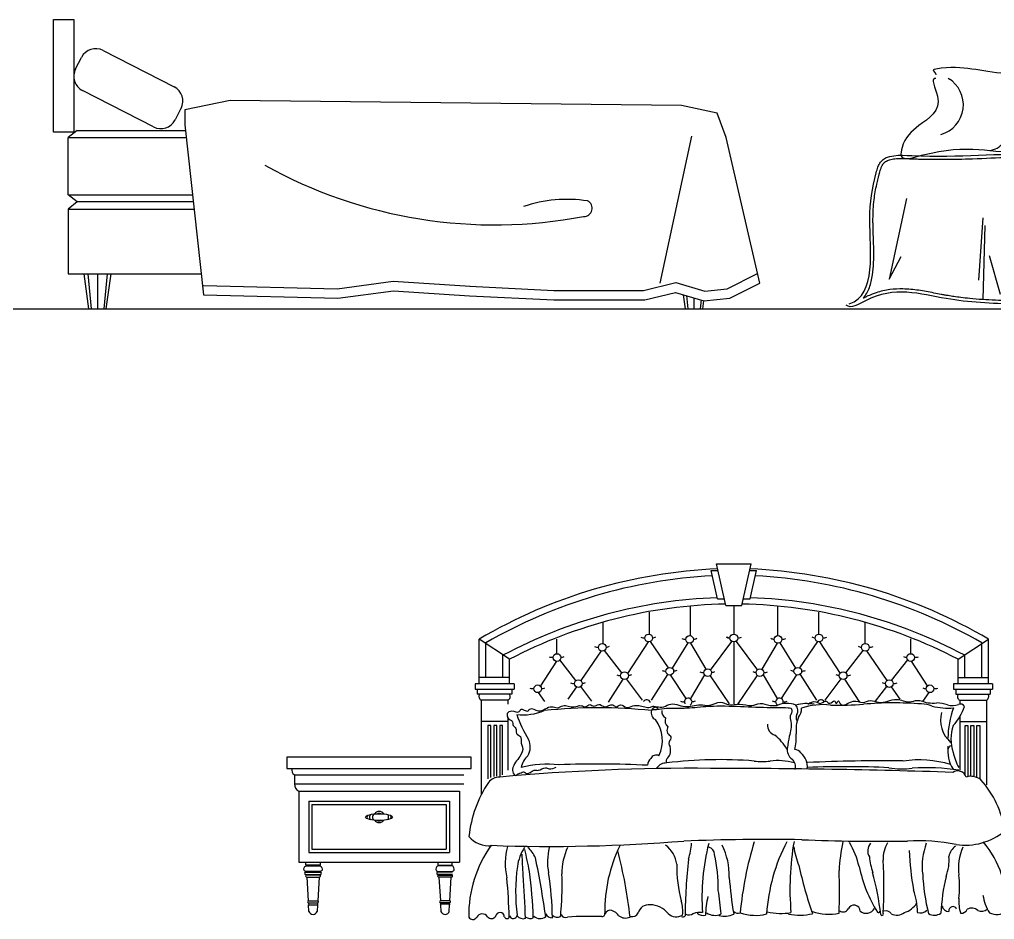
# Model space of a CAD drawing. Header units: inches. Extents: x 18.5 to 61, y 8.5 to 33.3.
# Drawn here: x 55.921 to 58.965, y 16.968 to 19.779 of the extents above; entities that cross this region are included whole.
import ezdxf

# ---------------------------------------------------------------- set-up
doc = ezdxf.new("R2010")
doc.units = ezdxf.units.IN
doc.header["$MEASUREMENT"] = 0
doc.layers.add('02', color=2, linetype='Continuous')
doc.layers.add('1', color=1, linetype='Continuous')

msp = doc.modelspace()

# ---------------------------------------------------------------- linework, layer by layer
at = {"layer": '02'}
for p, q in [((56.0271, 19.7791), (56.09, 19.7791)), ((56.0271, 19.4269), (56.0271, 19.7791)), ((56.09, 19.7791), (56.09, 19.4269)), ((56.1816, 19.6825), (56.4033, 19.5688)), ((56.0957, 19.6246), (56.1143, 19.6608)), ((56.3391, 19.4436), (56.1174, 19.5573)), ((56.5781, 19.5259), (56.4374, 19.4973)), ((57.9876, 19.5103), (56.5781, 19.5259)), ((56.4249, 19.5015), (56.4064, 19.4653)), ((56.4374, 19.4973), (56.4374, 19.4504)), ((58.0997, 19.4868), (57.9876, 19.5103)), ((58.1271, 19.4103), (58.0997, 19.4868)), ((56.09, 19.4269), (56.0271, 19.4269)), ((56.1007, 19.4326), (56.0723, 19.4103)), ((56.1007, 19.4326), (56.4393, 19.4326)), ((56.4374, 19.4504), (56.4947, 18.9188)), ((56.0723, 19.2319), (56.0723, 19.4103)), ((56.0723, 19.4103), (56.4417, 19.4103)), ((58.0189, 19.4145), (57.9199, 18.9559)), ((58.2325, 18.9553), (58.1271, 19.4103)), ((56.0723, 19.2319), (56.461, 19.2319)), ((56.1007, 19.2096), (56.0723, 19.2319)), ((58.6902, 19.2198), (58.6364, 18.968)), ((56.1007, 19.2096), (56.0723, 19.1869)), ((56.0723, 19.1869), (56.4658, 19.1869)), ((56.0723, 19.1869), (56.0723, 18.9851)), ((56.4634, 19.2096), (56.1007, 19.2096)), ((58.9288, 19.1594), (58.9154, 18.9646)), ((58.9356, 19.1359), (58.9288, 18.9042)), ((58.6364, 18.968), (58.6734, 19.0385)), ((58.949, 19.0418), (58.9826, 18.9209)), ((56.0723, 18.9851), (56.4876, 18.9851)), ((56.1215, 18.9851), (56.1364, 18.876)), ((56.134, 18.9851), (56.1445, 18.876)), ((56.164, 18.9851), (56.164, 18.876)), ((56.1941, 18.9851), (56.1836, 18.876)), ((56.1916, 18.876), (56.2065, 18.9851)), ((58.1303, 18.9377), (58.2256, 18.9854)), ((56.4956, 18.9488), (56.9126, 18.9385)), ((56.9126, 18.9385), (57.0877, 18.962)), ((57.0877, 18.962), (57.3278, 18.9462)), ((57.3273, 18.9462), (57.5897, 18.9332)), ((57.8694, 18.9332), (57.9701, 18.9577)), ((57.9701, 18.9577), (58.0609, 18.931)), ((58.1388, 18.9084), (58.2325, 18.9553)), ((56.4947, 18.9188), (56.9142, 18.9084)), ((56.9142, 18.9084), (57.0887, 18.9319)), ((57.0887, 18.9319), (57.3258, 18.9162)), ((57.3258, 18.9162), (57.589, 18.9032)), ((57.5897, 18.9332), (57.8694, 18.9332)), ((57.873, 18.9032), (57.9694, 18.9267)), ((57.9694, 18.9267), (58.058, 18.9006)), ((57.9933, 18.9196), (57.9992, 18.876)), ((58.0034, 18.9167), (58.0073, 18.876)), ((58.0268, 18.9098), (58.0268, 18.876)), ((58.058, 18.9006), (58.1388, 18.9084)), ((58.0609, 18.931), (58.1303, 18.9377)), ((57.589, 18.9032), (57.873, 18.9032)), ((58.049, 18.9032), (58.0464, 18.876)), ((58.0545, 18.876), (58.0578, 18.9006)), ((56.1364, 18.876), (56.1916, 18.876)), ((57.9992, 18.876), (58.0545, 18.876)), ((58.1006, 17.9698), (58.0808, 18.0582)), ((58.0808, 18.0582), (58.102, 18.0582)), ((58.0974, 18.0789), (58.2051, 18.0789)), ((58.1264, 17.9491), (58.0974, 18.0789)), ((58.1762, 17.9491), (58.2051, 18.0789)), ((58.2005, 18.0582), (58.2217, 18.0582)), ((58.202, 17.9698), (58.2217, 18.0582)), ((58.1006, 17.9698), (58.1218, 17.9698)), ((58.1808, 17.9698), (58.202, 17.9698)), ((58.0145, 17.9461), (58.0145, 17.8551)), ((58.1264, 17.9491), (58.1762, 17.9491)), ((58.1513, 17.9491), (58.1513, 17.8594)), ((58.288, 17.9461), (58.288, 17.8551)), ((57.8867, 17.9281), (57.8867, 17.8594)), ((58.4158, 17.9281), (58.4158, 17.8594)), ((57.7418, 17.8947), (57.7418, 17.8304)), ((58.5608, 17.8947), (58.5608, 17.8304)), ((57.356, 17.7042), (57.356, 17.8439)), ((57.4509, 17.7811), (57.356, 17.8439)), ((57.5987, 17.7985), (57.5987, 17.8436)), ((58.7032, 17.845), (58.7032, 17.8004)), ((58.8516, 17.7811), (58.9466, 17.8439)), ((58.9466, 17.7042), (58.9466, 17.8439)), ((57.3767, 17.724), (57.3767, 17.8321)), ((57.8839, 17.8356), (57.8196, 17.737)), ((57.8901, 17.8364), (57.9462, 17.7545)), ((58.0079, 17.8324), (57.9589, 17.7531)), ((58.0162, 17.8312), (58.0636, 17.7497)), ((58.144, 17.8364), (58.0771, 17.7472)), ((58.1513, 17.8355), (58.1513, 17.642)), ((58.1585, 17.8364), (58.2254, 17.7472)), ((58.2863, 17.8312), (58.2389, 17.7497)), ((58.2946, 17.8324), (58.3436, 17.7531)), ((58.4124, 17.8364), (58.3563, 17.7545)), ((58.4186, 17.8356), (58.483, 17.737)), ((58.9259, 17.724), (58.9259, 17.8321)), ((57.4302, 17.724), (57.4302, 17.7935)), ((57.7375, 17.8072), (57.6732, 17.7146)), ((57.8015, 17.7386), (57.7471, 17.8084)), ((58.501, 17.7386), (58.5555, 17.8084)), ((58.5651, 17.8072), (58.6294, 17.7146)), ((58.8723, 17.724), (58.8723, 17.7935)), ((57.4509, 17.7042), (57.4509, 17.7811)), ((57.5977, 17.7755), (57.5479, 17.6984)), ((57.6584, 17.7145), (57.6082, 17.779)), ((58.6442, 17.7145), (58.6944, 17.779)), ((58.7049, 17.7755), (58.7546, 17.6984)), ((58.8516, 17.7042), (58.8516, 17.7811)), ((57.4509, 17.724), (57.356, 17.724)), ((57.9442, 17.7335), (57.8927, 17.6529)), ((58.0025, 17.6589), (57.954, 17.7321)), ((58.06, 17.7325), (58.0162, 17.6589)), ((58.138, 17.6418), (58.078, 17.7292)), ((58.1645, 17.6418), (58.2246, 17.7292)), ((58.2425, 17.7325), (58.2863, 17.6589)), ((58.3, 17.6589), (58.3485, 17.7321)), ((58.3584, 17.7335), (58.4098, 17.6529)), ((58.8516, 17.724), (58.9466, 17.724)), ((57.3433, 17.7042), (57.3433, 17.688)), ((57.4649, 17.7042), (57.3433, 17.7042)), ((57.4649, 17.7042), (57.4649, 17.688)), ((57.6596, 17.6949), (57.6328, 17.6564)), ((57.7083, 17.6504), (57.6731, 17.6957)), ((57.8052, 17.719), (57.7589, 17.6469)), ((57.8661, 17.6529), (57.816, 17.7197)), ((58.4364, 17.6529), (58.4865, 17.7197)), ((58.4973, 17.719), (58.5436, 17.6469)), ((58.5942, 17.6504), (58.6295, 17.6957)), ((58.643, 17.6949), (58.6697, 17.6564)), ((58.9592, 17.7042), (58.8377, 17.7042)), ((58.8377, 17.7042), (58.8377, 17.688)), ((58.9592, 17.7042), (58.9592, 17.688)), ((57.3433, 17.688), (57.4649, 17.688)), ((57.3503, 17.688), (57.3503, 17.6717)), ((57.4579, 17.6717), (57.3503, 17.6717)), ((57.4579, 17.688), (57.4579, 17.6717)), ((57.5608, 17.6495), (57.541, 17.6769)), ((58.7418, 17.6495), (58.7615, 17.6769)), ((58.8377, 17.688), (58.9592, 17.688)), ((58.8447, 17.688), (58.8447, 17.6717)), ((58.8447, 17.6717), (58.9523, 17.6717)), ((58.9523, 17.688), (58.9523, 17.6717)), ((57.3623, 17.6531), (57.3623, 17.3576)), ((57.4459, 17.6531), (57.3623, 17.6531)), ((57.4459, 17.6531), (57.4459, 17.6411)), ((58.8567, 17.6531), (58.8567, 17.6411)), ((58.8567, 17.6531), (58.9402, 17.6531)), ((58.9402, 17.6531), (58.9402, 17.3889)), ((57.4459, 17.6015), (57.4459, 17.4345)), ((58.8567, 17.6015), (58.8567, 17.4345)), ((57.4459, 17.5872), (57.3623, 17.5872)), ((57.3924, 17.574), (57.3834, 17.574)), ((57.3834, 17.574), (57.3834, 17.4074)), ((57.3924, 17.4121), (57.3924, 17.574)), ((57.4111, 17.574), (57.4021, 17.574)), ((57.4021, 17.574), (57.4021, 17.4148)), ((57.4111, 17.4156), (57.4111, 17.574)), ((57.4292, 17.574), (57.4202, 17.574)), ((57.4202, 17.574), (57.4202, 17.4147)), ((57.4292, 17.4203), (57.4292, 17.574)), ((58.8567, 17.5872), (58.9402, 17.5872)), ((58.8734, 17.4203), (58.8734, 17.574)), ((58.8734, 17.574), (58.8824, 17.574)), ((58.8824, 17.574), (58.8824, 17.4147)), ((58.8914, 17.4156), (58.8914, 17.574)), ((58.8914, 17.574), (58.9004, 17.574)), ((58.9004, 17.574), (58.9004, 17.4148)), ((58.9102, 17.4121), (58.9102, 17.574)), ((58.9102, 17.574), (58.9192, 17.574)), ((58.9192, 17.574), (58.9192, 17.4074)), ((56.7789, 17.4205), (56.7789, 17.392)), ((56.7789, 17.4205), (57.3081, 17.4205)), ((56.7789, 17.392), (57.3081, 17.392)), ((56.7927, 17.369), (56.7927, 17.147)), ((56.7927, 17.369), (57.2943, 17.369)), ((57.2943, 17.369), (57.2943, 17.147)), ((56.8237, 17.338), (56.8237, 17.178)), ((56.8237, 17.338), (57.2633, 17.338)), ((56.834, 17.3276), (56.834, 17.1883)), ((56.834, 17.3276), (57.2529, 17.3276)), ((57.2529, 17.3276), (57.2529, 17.1883)), ((57.2633, 17.338), (57.2633, 17.178)), ((56.8237, 17.178), (57.2633, 17.178)), ((56.834, 17.1883), (57.2529, 17.1883)), ((56.7927, 17.147), (57.2943, 17.147)), ((56.8137, 17.1166), (56.8609, 17.1166)), ((57.2732, 17.1166), (57.2261, 17.1166)), ((56.8227, 17.0267), (56.8186, 17.1006)), ((56.8569, 17.1006), (56.8522, 17.0267)), ((57.23, 17.1006), (57.2348, 17.0267)), ((57.2643, 17.0267), (57.2683, 17.1006)), ((56.8227, 17.0267), (56.8522, 17.0267)), ((57.2643, 17.0267), (57.2348, 17.0267)), ((56.823, 17.0201), (56.8518, 17.0201)), ((56.8232, 17.0143), (56.8515, 17.0143)), ((56.8242, 16.9938), (56.8233, 17.0143)), ((56.8515, 17.0143), (56.8504, 16.9938)), ((57.264, 17.0201), (57.2351, 17.0201)), ((57.2638, 17.0158), (57.2354, 17.0158)), ((57.2354, 17.0143), (57.2366, 16.9938)), ((57.2627, 16.9938), (57.2637, 17.0143))]:
    msp.add_line(p, q, dxfattribs=at)
msp.add_lwpolyline([(57.3311, 17.4757), (56.7558, 17.4757), (56.7558, 17.4398), (57.3311, 17.4398)], close=True, dxfattribs=at)
for points in [[(56.8598, 17.147), (56.8598, 17.1376), (56.8152, 17.1376), (56.8152, 17.147)], [(57.2272, 17.147), (57.2272, 17.1376), (57.2718, 17.1376), (57.2718, 17.147)], [(56.814, 17.1088), (56.8606, 17.1088)], [(56.8599, 17.107), (56.8147, 17.107)], [(56.8177, 17.1006), (56.8569, 17.1006)], [(57.2729, 17.1088), (57.2264, 17.1088)], [(57.227, 17.107), (57.2723, 17.107)], [(57.2692, 17.1006), (57.2301, 17.1006)]]:
    msp.add_lwpolyline(points, dxfattribs=at)
for points in [[(56.8193, 17.1365), (56.8553, 17.1365, -0.414214), (56.8657, 17.1261), (56.8657, 17.125, -0.414214), (56.8595, 17.1187), (56.8151, 17.1187, -0.414214), (56.8089, 17.125), (56.8089, 17.1261, -0.414214)], [(57.2677, 17.1365), (57.2317, 17.1365, 0.414214), (57.2212, 17.1261), (57.2212, 17.125, 0.414214), (57.2275, 17.1187), (57.2718, 17.1187, 0.414214), (57.2781, 17.125), (57.2781, 17.1261, 0.414214)]]:
    msp.add_lwpolyline(points, format="xyb", close=True, dxfattribs=at)
for centre in [(57.8854, 17.8475), (58.0132, 17.8432), (58.1513, 17.8475), (58.2894, 17.8432), (58.4172, 17.8475), (57.7404, 17.8183), (58.5621, 17.8183), (57.5989, 17.7866), (58.7037, 17.7866), (57.9514, 17.7437), (58.0698, 17.7394), (58.2328, 17.7394), (58.3511, 17.7437), (57.8099, 17.73), (58.4927, 17.73), (57.5389, 17.6889), (57.6658, 17.7052), (58.6368, 17.7052), (58.7637, 17.6889)]:
    msp.add_circle(centre, 0.012, dxfattribs=at)
for centre, radius, start, end in [((56.1588, 19.638), 0.05, 62.8503, 152.8503), ((56.1402, 19.6018), 0.05, 152.8503, 242.8503), ((58.7722, 19.5125), 0.096, 285.6442, 59.4771), ((56.3805, 19.5243), 0.05, 332.8503, 62.8503), ((56.3619, 19.4881), 0.05, 242.8503, 332.8503), ((58.9467, 19.4255), 0.0551, 266.0311, 14.296), ((57.4038, 20.6082), 1.4705, 240.8244, 280.9135), ((57.6309, 18.7941), 0.4233, 81.3905, 108.8304), ((57.6837, 19.1896), 0.0254, 266.5348, 65.3928), ((58.1658, 16.4679), 1.5966, 92.3281, 120.4767), ((58.1368, 16.4679), 1.5966, 59.5233, 87.6719), ((58.1658, 16.4679), 1.5759, 92.9557, 120.0476), ((58.1368, 16.4679), 1.5759, 59.9524, 87.0443), ((58.1534, 16.4374), 1.5369, 91.9999, 118.0677), ((58.1492, 16.4374), 1.5369, 61.9323, 88.0001), ((58.1534, 16.4374), 1.5163, 91.0573, 117.5997), ((58.1492, 16.4374), 1.5163, 62.4003, 88.9427), ((57.8691, 17.8683), 0.0202, 247.0757, 281.6695), ((57.898, 17.8688), 0.0205, 269.3684, 298.6882), ((57.9969, 17.8641), 0.0202, 247.0757, 281.6695), ((58.0258, 17.8645), 0.0205, 269.3684, 298.6882), ((58.135, 17.8683), 0.0202, 247.0757, 281.6695), ((58.1387, 17.8688), 0.0205, 241.3118, 270.6316), ((58.1675, 17.8683), 0.0202, 258.3305, 292.9243), ((58.2768, 17.8645), 0.0205, 241.3118, 270.6316), ((58.3056, 17.8641), 0.0202, 258.3305, 292.9243), ((58.4046, 17.8688), 0.0205, 241.3118, 270.6316), ((58.4334, 17.8683), 0.0202, 258.3305, 292.9243), ((57.7242, 17.8392), 0.0202, 247.0757, 281.6695), ((57.753, 17.8396), 0.0205, 269.3684, 298.6882), ((58.5495, 17.8396), 0.0205, 241.3118, 270.6316), ((58.5784, 17.8392), 0.0202, 258.3305, 292.9243), ((57.5826, 17.8075), 0.0202, 247.0757, 281.6695), ((57.6115, 17.8079), 0.0205, 269.3684, 298.6882), ((58.6911, 17.8079), 0.0205, 241.3118, 270.6316), ((58.7199, 17.8075), 0.0202, 258.3305, 292.9243), ((57.7936, 17.7509), 0.0202, 247.0757, 281.6695), ((57.8225, 17.7513), 0.0205, 269.3684, 298.6882), ((57.9352, 17.7646), 0.0202, 247.0757, 281.6695), ((57.964, 17.7651), 0.0205, 269.3684, 298.6882), ((58.0535, 17.7603), 0.0202, 247.0757, 281.6695), ((58.0824, 17.7608), 0.0205, 269.3684, 298.6882), ((58.2202, 17.7608), 0.0205, 241.3118, 270.6316), ((58.249, 17.7603), 0.0202, 258.3305, 292.9243), ((58.3385, 17.7651), 0.0205, 241.3118, 270.6316), ((58.3674, 17.7646), 0.0202, 258.3305, 292.9243), ((58.4801, 17.7513), 0.0205, 241.3118, 270.6316), ((58.5089, 17.7509), 0.0202, 258.3305, 292.9243), ((57.5226, 17.7097), 0.0202, 247.0757, 281.6695), ((57.5514, 17.7102), 0.0205, 269.3684, 298.6882), ((57.6495, 17.726), 0.0202, 247.0757, 281.6695), ((57.6784, 17.7265), 0.0205, 269.3684, 298.6882), ((58.6242, 17.7265), 0.0205, 241.3118, 270.6316), ((58.653, 17.726), 0.0202, 258.3305, 292.9243), ((58.7511, 17.7102), 0.0205, 241.3118, 270.6316), ((58.78, 17.7097), 0.0202, 258.3305, 292.9243), ((57.3681, 17.6647), 0.0129, 147.0564, 243.4446), ((57.4401, 17.6647), 0.0129, 296.5554, 32.9436), ((58.0089, 17.6477), 0.012, 300.838, 206.5349), ((58.2937, 17.6477), 0.012, 333.4651, 239.162), ((58.8625, 17.6647), 0.0129, 147.0564, 243.4446), ((58.9344, 17.6647), 0.0129, 296.5554, 32.9436), ((57.7269, 16.0404), 1.5893, 83.954, 96.046), ((57.8794, 17.6426), 0.012, 18.5739, 146.8386), ((57.9926, 17.6686), 0.0202, 247.0757, 281.6695), ((58.0215, 17.6691), 0.0205, 269.3684, 298.6882), ((58.2811, 17.6691), 0.0205, 241.3118, 270.6316), ((58.3172, 17.5674), 0.076, 68.3074, 113.3522), ((58.3099, 17.6686), 0.0202, 258.3305, 292.9243), ((58.3789, 17.5201), 0.1226, 79.2161, 105.9084), ((58.3237, 17.6211), 0.0275, 332.0745, 38.1518), ((58.4306, 17.4277), 0.2117, 83.8199, 108.8531), ((58.4232, 17.6426), 0.012, 33.1614, 161.4261), ((58.4774, 18.7558), 1.118, 268.7668, 274.0488), ((58.6516, 16.5867), 1.0582, 85.3705, 95.1647), ((58.7352, 17.5445), 0.097, 68.473, 88.92), ((58.8233, 17.859), 0.2304, 256.821, 273.4144), ((58.7741, 17.4853), 0.16, 73.7412, 86.0211), ((58.8339, 17.6904), 0.0537, 253.7412, 290.3473), ((58.6953, 17.698), 0.1881, 318.7128, 340.0449), ((58.8583, 17.6245), 0.0167, 34.2087, 110.3473), ((57.4917, 17.7874), 0.1799, 264.0971, 292.1537), ((57.8527, 17.7421), 0.4024, 199.4023, 211.6517), ((57.9166, 17.6137), 0.0233, 162.4391, 244.8443), ((57.9473, 17.6174), 0.0216, 170.4998, 244.6335), ((58.4586, 17.5599), 0.1131, 159.1585, 186.1282), ((58.3654, 17.599), 0.0198, 152.0745, 207.9255), ((58.3301, 17.6232), 0.0324, 314.6532, 8.4567), ((58.8932, 17.5928), 0.0964, 166.5081, 227.5711), ((59.1043, 17.5314), 0.2845, 159.9185, 179.408), ((57.8199, 17.5276), 0.1084, 333.8756, 36.8423), ((57.9601, 17.589), 0.0237, 158.1222, 232.4051), ((57.9626, 17.5594), 0.0201, 147.3966, 242.1071), ((58.2902, 17.5762), 0.034, 176.1778, 252.3516), ((58.96, 17.5309), 0.1306, 160.7681, 198.0737), ((57.9469, 17.5355), 0.00877, 302.6208, 44.6913), ((58.1736, 17.4138), 0.1679, 30.978, 50.7361), ((58.1436, 17.5406), 0.2027, 348.1097, 2.0303), ((57.4598, 17.5072), 0.0558, 330.7532, 25.2946), ((57.9193, 17.4965), 0.0346, 318.1393, 18.5801), ((57.9646, 17.5181), 0.0163, 142.2836, 220.5124), ((58.798, 17.5274), 0.0334, 308.8303, 334.8226), ((58.9334, 17.4976), 0.1143, 173.8557, 211.3589), ((57.5533, 17.4297), 0.0673, 131.7997, 168.6815), ((57.9087, 17.4647), 0.0174, 60.9331, 158.3532), ((58.3539, 17.4987), 0.0361, 170.5122, 234.7514), ((58.3431, 17.4789), 0.02, 29.4458, 93.3616), ((58.3249, 17.4452), 0.0562, 353.5833, 50.7112), ((59.0671, 17.5502), 0.2389, 194.5032, 206.6311), ((57.5703, 17.1262), 0.3274, 83.8507, 104.6801), ((57.7241, 14.3823), 3.0717, 87.0543, 92.2163), ((57.9053, 17.4515), 0.0234, 123.0671, 183.7759), ((57.9528, 17.463), 0.0129, 126.2056, 205.7061), ((58.1072, 16.1323), 1.3353, 85.3796, 97.1029), ((58.2399, 17.6761), 0.2142, 263.2652, 276.7348), ((58.2886, 17.2863), 0.1785, 73.369, 97.5787), ((58.3129, 17.4456), 0.031, 343.3581, 49.5802), ((58.6095, 12.8139), 4.6501, 89.1365, 92.8099), ((58.7283, 17.1105), 0.3562, 73.7066, 97.8496), ((56.7878, 17.435), 0.017, 163.4479, 238.2834), ((58.026, 10.6984), 6.7422, 89.55292, 95.15587), ((58.0806, -5.3418), 22.7822, 88.10223, 90.00498), ((58.5001, 14.7658), 2.6799, 87.1006, 92.5177), ((58.6782, 17.7083), 0.2693, 260.9193, 276.4178), ((58.7553, 16.7946), 0.6477, 81.205, 94.1636), ((58.8503, 17.4048), 0.0277, 18.0003, 123.4406), ((56.8066, 17.393), 0.0277, 182.046, 239.9112), ((57.7089, 17.1854), 0.387, 146.9031, 173.6782), ((57.4207, 17.3662), 0.0471, 90.6457, 139.7306), ((58.8917, 17.3653), 0.0503, 52.1167, 107.2855), ((58.6956, 17.2011), 0.3052, 8.2074, 41.9336), ((57.0245, 17.2883), 0.011, 133.2333, 227.9866), ((57.0355, 17.2882), 0.0124, 128.453, 230.6695), ((57.0435, 17.2883), 0.0174, 34.3548, 145.6452), ((57.0435, 17.2883), 0.0116, 63.2681, 116.7319), ((57.0624, 17.2883), 0.011, 312.0134, 46.7667), ((57.0131, 17.2884), 0.00746, 132.1029, 234.6454), ((57.0435, 17.2883), 0.0174, 214.3548, 325.6452), ((57.0435, 17.2883), 0.0116, 243.2681, 296.7319), ((57.0739, 17.2884), 0.00746, 305.3546, 47.8971), ((58.8752, 17.3931), 0.1924, 261.1215, 309.5043), ((57.3865, 17.2787), 0.0803, 219.1359, 276.1275), ((57.58, 22.3807), 5.184, 267.9389, 274.595), ((58.262, 9.9266), 7.2917, 89.19764, 92.09637), ((57.838, 17.2157), 0.1814, 341.0376, 357.2694), ((58.7327, 17.0382), 0.6809, 165.7361, 184.0737), ((59.261, 16.8895), 1.0943, 162.8931, 174.7923), ((58.8198, 16.9489), 0.5673, 152.4444, 176.2939), ((59.1845, 17.0643), 0.858, 170.0617, 184.9802), ((58.6048, 23.2278), 6.0151, 267.70677, 270.84364), ((59.1059, 17.0875), 0.6268, 168.6314, 176.9316), ((58.2535, 17.063), 0.2976, 13.7094, 29.3164), ((58.6049, 17.1831), 0.0356, 138.9118, 211.8118), ((58.7037, 17.1607), 0.086, 146.9247, 184.4137), ((58.7261, 16.5753), 0.6389, 79.2309, 92.9372), ((58.9428, 17.1353), 0.2033, 159.4924, 186.9218), ((58.6964, 17.0131), 0.3064, 356.1093, 40.2426), ((57.7015, 16.9807), 0.3781, 144.5376, 180.7352), ((57.6309, 17.1444), 0.1937, 164.5157, 193.6048), ((57.6113, 17.1162), 0.1371, 145.9545, 172.5721), ((56.2864, 16.8977), 1.2462, 10.2172, 13.4393), ((57.4378, 17.1172), 0.1039, 24.9663, 47.4521), ((57.7452, 17.1483), 0.1759, 165.2871, 191.2394), ((57.8204, 17.1105), 0.2062, 156.1851, 179.9129), ((58.2118, 16.9949), 0.4636, 153.94, 180.8502), ((56.42, 16.8219), 1.4156, 6.2505, 14.7604), ((57.8842, 17.1286), 0.0898, 7.7357, 53.3142), ((58.0682, 17.172), 0.0227, 359.4167, 78.5982), ((57.9318, 17.107), 0.2053, 358.0601, 27.1409), ((58.5933, 17.2351), 0.2582, 188.8628, 202.2028), ((59.594, 17.2209), 0.8959, 182.3817, 190.306), ((58.8717, 17.1568), 0.0493, 124.6247, 169.8742), ((59.0106, 17.1289), 0.1581, 155.6987, 187.8205), ((58.1001, 17.17), 0.6104, 179.7922, 185.8654), ((54.5595, 16.5493), 3.0348, 8.1138, 11.6292), ((59.9773, 16.9488), 1.9787, 173.968, 179.0915), ((57.6397, 17.0677), 0.463, 358.9774, 12.9908), ((58.8065, 17.1873), 0.233, 185.6621, 197.9944), ((57.1021, 17.0709), 1.5181, 356.8595, 3.1405), ((58.6894, 17.153), 0.1343, 338.0846, 5.354), ((56.8152, 17.1127), 0.00412, 110.2551, 254.0376), ((56.8594, 17.1127), 0.00412, 285.9624, 69.7449), ((57.2275, 17.1127), 0.00412, 110.2551, 254.0376), ((58.0283, 17.0549), 0.5585, 171.8629, 187.5368), ((56.1909, 16.9367), 1.3345, 1.5864, 7.8422), ((56.597, 16.9601), 0.9877, 0.7852, 8.9633), ((58.4015, 17.1347), 0.4284, 179.1942, 194.6683), ((59.7113, 17.4412), 1.3906, 192.6141, 199.0796), ((56.5642, 17.0544), 1.9169, 358.0075, 1.9925), ((58.9768, 17.2247), 0.4436, 191.8572, 211.7689), ((57.6744, 16.8732), 0.9421, 6.7766, 14.896), ((56.818, 17.1046), 0.00405, 144.4028, 266.9621), ((56.8139, 17.1077), 0.00108, 318.4381, 80.8355), ((56.8566, 17.1046), 0.00405, 273.0379, 35.5972), ((56.8607, 17.1077), 0.00108, 99.1645, 221.5619), ((57.2303, 17.1046), 0.00405, 144.4028, 266.9621), ((57.2262, 17.1077), 0.00108, 318.4381, 80.8355), ((57.269, 17.1046), 0.00405, 273.0379, 35.5972), ((55.6164, 16.931), 1.8339, 1.3569, 5.2507), ((52.1007, 16.7222), 5.406, 2.6488, 4.0881), ((56.8609, 17.0711), 0.7543, 354.5267, 3.0167), ((59.4594, 17.2027), 1.3264, 184.4394, 189.4231), ((59.3693, 17.1396), 0.6289, 182.6286, 194.0825), ((59.4218, 16.9599), 0.6244, 166.7656, 177.4419), ((58.5866, 17.0709), 0.2698, 352.2329, 7.7671), ((55.8933, 16.7657), 2.2289, 5.6619, 7.5727), ((58.4878, 16.9842), 0.2374, 1.6748, 18.7813), ((56.8238, 17.0235), 0.00345, 108.9613, 256.3916), ((56.8511, 17.0235), 0.00345, 283.6084, 71.0387), ((57.2359, 17.0235), 0.00345, 108.9613, 256.3916), ((57.2632, 17.0235), 0.00345, 283.6084, 71.0387), ((57.8796, 16.9936), 0.1123, 354.2591, 16.8918), ((58.2719, 16.9847), 0.2088, 164.5881, 180.6313), ((58.9735, 17.0254), 0.1199, 175.6406, 198.2735), ((59.081, 17.0689), 0.1538, 189.0338, 211.3293), ((56.8234, 17.015), 0.000786, 109.1798, 250.8202), ((56.8214, 17.0179), 0.00277, 311.1415, 54.2114), ((56.8373, 16.9978), 0.0137, 196.9746, 343.0254), ((56.8535, 17.0179), 0.00277, 125.7886, 228.8585), ((56.8514, 17.015), 0.000786, 289.1798, 70.8202), ((57.2355, 17.015), 0.000786, 109.1798, 250.8202), ((57.2335, 17.0179), 0.00277, 311.1415, 54.2114), ((57.2497, 16.9978), 0.0137, 196.9746, 343.0254), ((57.2656, 17.0179), 0.00277, 125.7886, 228.8585), ((57.2635, 17.015), 0.000786, 289.1798, 70.8202), ((57.421, 16.9768), 0.0136, 0.0004, 173.2707), ((56.9619, 17.0365), 0.6509, 354.8109, 356.7114), ((57.7663, 16.9787), 0.0185, 76.4939, 158.2938), ((57.7532, 16.9522), 0.0478, 35.5599, 68.7228), ((57.8861, 16.9795), 0.0352, 84.1788, 164.6678), ((57.8879, 16.9391), 0.0754, 39.0939, 88.6707), ((58.0444, 16.94), 0.0506, 79.6465, 113.0266), ((58.1648, 17.0087), 0.021, 228.3878, 287.8485), ((58.2981, 17.1741), 0.1869, 256.9381, 279.7433), ((58.4496, 17.155), 0.17, 251.8787, 280.2895), ((58.4931, 17.009), 0.0171, 230.6271, 333.8884), ((58.5265, 16.9934), 0.0197, 3.5054, 155.8968), ((58.565, 17.0171), 0.0294, 230.0004, 330.3389), ((58.6028, 16.9949), 0.00485, 229.7786, 356.5942), ((58.6253, 16.9727), 0.0225, 38.2645, 103.1764), ((58.6609, 17.0195), 0.0375, 241.413, 308.1087), ((58.6631, 17.0576), 0.0707, 287.2218, 327.5564), ((58.7325, 17.0173), 0.0286, 252.6041, 317.516), ((58.8232, 17.0159), 0.0224, 193.7311, 269.7213), ((58.8353, 16.9962), 0.0125, 19.2723, 192.6007), ((58.8604, 17.0095), 0.0218, 267.8637, 334.9655), ((58.8941, 16.9738), 0.03, 50.4258, 117.7688), ((58.9253, 17.0223), 0.0281, 244.5566, 308.5996), ((58.9725, 17.0426), 0.0583, 246.951, 300.5075), ((57.3361, 16.983), 0.0146, 209.126, 327.9389), ((57.3657, 16.9662), 0.0195, 33.2093, 152.2401), ((57.3942, 16.9872), 0.016, 220.471, 326.6775), ((57.443, 16.9802), 0.00896, 202.1063, 319.9589), ((57.4624, 16.9833), 0.0122, 195.4964, 352.1272), ((57.4937, 16.9958), 0.0248, 219.4743, 286.8276), ((57.5153, 16.9943), 0.0227, 233.3296, 294.865), ((57.5457, 17.0018), 0.0303, 230.4929, 307.0708), ((57.5828, 16.9938), 0.0202, 201.3927, 275.4223), ((57.6005, 16.9939), 0.0189, 217.3336, 300.7709), ((57.6258, 16.99), 0.0152, 203.225, 293.1954), ((57.7032, 15.7732), 1.2049, 88.3113, 93.3979), ((57.7398, 16.9862), 0.00863, 262.4073, 12.1404), ((57.8131, 17.008), 0.035, 233.1573, 293.8841), ((57.8343, 16.9969), 0.0196, 253.2242, 335.6384), ((57.9715, 17.0121), 0.0357, 225.376, 303.7497), ((57.9923, 16.985), 0.00812, 239.0511, 323.556), ((58.0109, 17.0062), 0.0238, 245.4631, 304.9196), ((58.0546, 17.0062), 0.0253, 226.926, 289.5509), ((58.0917, 17.028), 0.0467, 237.0503, 294.7833), ((58.1226, 17.0396), 0.061, 253.0347, 297.5882), ((58.2181, 17.1314), 0.1501, 251.8168, 283.7234), ((58.3572, 17.1581), 0.1761, 258.5292, 283.1067), ((58.6142, 16.9855), 0.00438, 195.061, 31.3118), ((58.7777, 17.0201), 0.0382, 241.2055, 302.1619)]:
    msp.add_arc(centre, radius, start, end, dxfattribs=at)
msp.add_ellipse((57.0435, 17.2883), major_axis=(0.0422, 0), ratio=0.246902, dxfattribs=at)
for points, start_tangent, end_tangent in [([(58.782, 19.5953), (58.7872, 19.5401), (58.7293, 19.448), (58.6766, 19.3796), (58.674, 19.3533), (58.7425, 19.356), (59.0558, 19.3612), (59.2454, 19.3639), (59.2876, 19.3665), (59.2876, 19.4533), (59.3271, 19.5901), (59.0005, 19.6111), (58.782, 19.6243), (58.7741, 19.6216), (58.782, 19.6059)], (-0.996553, 0.08296), (-0.110557, -0.99387)), ([(58.512, 18.8907), (58.5759, 19.156), (58.596, 19.3004), (58.6095, 19.334), (58.707, 19.3541), (59.1037, 19.3608), (59.5003, 19.3575), (59.7827, 19.3709), (60.018, 19.3508), (60.0416, 19.3508), (60.0449, 19.3441), (60.0886, 19.2064), (60.0819, 19.0888), (60.1491, 18.8874), (60.1525, 18.8806), (60.1189, 18.8806), (60.0449, 18.9075), (60.0416, 18.8907), (60.0012, 18.8941), (59.86, 18.8941), (59.5306, 18.8907), (59.3121, 18.8941), (59.0297, 18.8907), (58.8146, 18.9075), (58.5624, 18.9008), (58.5019, 18.8874)], (0.948785, 0.315923), (-0.729911, 0.683542))]:
    msp.add_spline(points, degree=3, dxfattribs=dict(at, start_tangent=start_tangent, end_tangent=end_tangent))
for points, knots in [([(58.5556, 18.9085), (58.5597, 18.9134), (58.5633, 18.9187), (58.5695, 18.9298), (58.5722, 18.9358), (58.5768, 18.9481), (58.5787, 18.9546), (58.582, 18.9679), (58.5833, 18.9747), (58.5861, 18.994), (58.5872, 19.0067), (58.5883, 19.0328), (58.5884, 19.0461), (58.588, 19.0727), (58.5876, 19.0861), (58.5867, 19.1124), (58.5862, 19.1254), (58.5859, 19.1429), (58.5859, 19.148), (58.5859, 19.1587), (58.5859, 19.1643), (58.5862, 19.1752), (58.5865, 19.1806), (58.5874, 19.1964), (58.5883, 19.2066), (58.5914, 19.2328), (58.5942, 19.2486), (58.5983, 19.2677), (58.599, 19.2706), (58.601, 19.2795), (58.6025, 19.2855), (58.6045, 19.2933), (58.605, 19.2951), (58.6058, 19.2981), (58.6061, 19.2992), (58.6067, 19.3016), (58.607, 19.3027), (58.608, 19.3061), (58.6087, 19.3084), (58.6104, 19.3136), (58.6114, 19.3165), (58.6137, 19.3218), (58.615, 19.3242), (58.6167, 19.3269), (58.6171, 19.3275), (58.6183, 19.3291), (58.6192, 19.3301), (58.6216, 19.3326), (58.6232, 19.3339), (58.6268, 19.3364), (58.6287, 19.3375), (58.633, 19.3395), (58.6354, 19.3404), (58.6404, 19.3419), (58.643, 19.3425), (58.6513, 19.344), (58.6573, 19.3446), (58.6701, 19.3452), (58.6768, 19.3452), (58.6906, 19.3448), (58.6977, 19.3445), (58.7069, 19.3441), (58.7091, 19.344), (58.7135, 19.3439), (58.7157, 19.3438), (58.7222, 19.3435), (58.7265, 19.3434), (58.7393, 19.343), (58.7478, 19.3428), (58.7728, 19.3424), (58.7891, 19.3424), (58.8369, 19.3426), (58.8674, 19.3434), (58.9356, 19.3458), (58.9728, 19.3476), (59.026, 19.3495), (59.0424, 19.35), (59.0714, 19.3506), (59.084, 19.3508), (59.1039, 19.3509), (59.1111, 19.3508), (59.1255, 19.3507), (59.1328, 19.3506), (59.1547, 19.3502), (59.1694, 19.3498), (59.2138, 19.3484), (59.2438, 19.3472), (59.3261, 19.3443), (59.379, 19.3429), (59.4433, 19.3445), (59.4543, 19.3449), (59.4738, 19.3458), (59.4824, 19.3462), (59.4979, 19.3473), (59.5048, 19.3478), (59.5186, 19.3489), (59.5254, 19.3495), (59.546, 19.3515), (59.5596, 19.3529), (59.6003, 19.3573), (59.6272, 19.3603), (59.6799, 19.3645), (59.7058, 19.3657), (59.7375, 19.3649), (59.744, 19.3647), (59.7559, 19.3639), (59.7613, 19.3634), (59.7718, 19.3623), (59.7768, 19.3617), (59.7869, 19.3602), (59.7919, 19.3593), (59.8069, 19.3566), (59.8169, 19.3544), (59.8371, 19.3497), (59.8473, 19.3473), (59.8717, 19.3418), (59.8861, 19.3387), (59.9159, 19.3342), (59.9314, 19.3326), (59.9637, 19.3322), (59.9806, 19.3334), (60.0002, 19.3367), (60.0021, 19.337), (60.0077, 19.3381), (60.0114, 19.3389), (60.0163, 19.34), (60.0173, 19.3403), (60.019, 19.3407), (60.0197, 19.3409), (60.0215, 19.3413), (60.0226, 19.3416), (60.0248, 19.3422), (60.0258, 19.3424), (60.0281, 19.343), (60.0293, 19.3432), (60.0315, 19.3436), (60.0324, 19.3437), (60.0336, 19.3437), (60.034, 19.3437), (60.0343, 19.3437)], [47.70441, 47.70441, 47.70441, 47.70441, 66.756575, 66.756575, 85.80874, 85.80874, 104.860905, 104.860905, 123.91307, 123.91307, 157.032843, 157.032843, 190.152617, 190.152617, 223.27239, 223.27239, 256.392163, 256.392163, 270.084262, 270.084262, 285.89966, 285.89966, 301.715057, 301.715057, 333.345853, 333.345853, 384.48275, 384.48275, 393.768789, 393.768789, 412.340867, 412.340867, 417.733923, 417.733923, 421.263549, 421.263549, 424.793176, 424.793176, 431.852428, 431.852428, 441.845814, 441.845814, 451.839201, 451.839201, 454.878731, 454.878731, 460.665067, 460.665067, 470.042866, 470.042866, 479.420665, 479.420665, 488.798464, 488.798464, 498.176263, 498.176263, 516.394508, 516.394508, 534.612753, 534.612753, 552.830998, 552.830998, 558.470729, 558.470729, 564.11046, 564.11046, 575.389922, 575.389922, 597.948845, 597.948845, 643.066692, 643.066692, 733.302386, 733.302386, 851.031046, 851.031046, 903.55234, 903.55234, 943.794606, 943.794606, 966.539005, 966.539005, 989.283404, 989.283404, 1034.772201, 1034.772201, 1125.749797, 1125.749797, 1281.255168, 1281.255168, 1313.172005, 1313.172005, 1338.138618, 1338.138618, 1358.059039, 1358.059039, 1377.979459, 1377.979459, 1417.820301, 1417.820301, 1497.205518, 1497.205518, 1576.590736, 1576.590736, 1597.236607, 1597.236607, 1614.65439, 1614.65439, 1631.156952, 1631.156952, 1647.659514, 1647.659514, 1680.664638, 1680.664638, 1713.669762, 1713.669762, 1758.578331, 1758.578331, 1803.4869, 1803.4869, 1848.395468, 1848.395468, 1853.074736, 1853.074736, 1862.433271, 1862.433271, 1864.91054, 1864.91054, 1866.583899, 1866.583899, 1869.365593, 1869.365593, 1872.147287, 1872.147287, 1875.836801, 1875.836801, 1879.526316, 1879.526316, 1881.838379, 1881.838379, 1881.838379, 1881.838379]), ([(60.0329, 18.8959), (60.0328, 18.8959), (60.0326, 18.8958), (60.0318, 18.8958), (60.0311, 18.8958), (60.0295, 18.896), (60.0285, 18.8961), (60.0264, 18.8965), (60.0253, 18.8968), (60.0218, 18.8977), (60.0192, 18.8986), (60.0138, 18.9004), (60.0109, 18.9013), (60.007, 18.9027), (60.0059, 18.9031), (60.0036, 18.9038), (60.0024, 18.9042), (60.0001, 18.9049), (59.9989, 18.9053), (59.9954, 18.9063), (59.9931, 18.907), (59.9863, 18.9088), (59.9819, 18.9098), (59.9688, 18.9124), (59.9604, 18.9134), (59.9443, 18.9145), (59.9366, 18.9146), (59.9216, 18.9139), (59.9144, 18.9132), (59.9003, 18.9114), (59.8934, 18.9102), (59.8799, 18.9078), (59.8733, 18.9066), (59.8642, 18.9049), (59.8617, 18.9045), (59.8563, 18.9036), (59.8534, 18.9031), (59.8474, 18.9022), (59.8445, 18.9018), (59.8355, 18.9005), (59.8294, 18.8998), (59.8111, 18.8978), (59.7987, 18.8968), (59.7609, 18.8946), (59.7349, 18.8941), (59.6822, 18.8945), (59.6554, 18.8953), (59.6149, 18.897), (59.6013, 18.8976), (59.5748, 18.8988), (59.5619, 18.8994), (59.5401, 18.9003), (59.5313, 18.9007), (59.5136, 18.9014), (59.5047, 18.9017), (59.4784, 18.9026), (59.4609, 18.903), (59.4087, 18.9041), (59.3741, 18.9044), (59.3275, 18.9042), (59.3154, 18.9041), (59.2913, 18.9039), (59.2792, 18.9037), (59.243, 18.9031), (59.2188, 18.9026), (59.1461, 18.9011), (59.0976, 18.9003), (59.0355, 18.9006), (59.022, 18.9008), (58.995, 18.9013), (58.9816, 18.9017), (58.9412, 18.9034), (58.9144, 18.9051), (58.8787, 18.9086), (58.8695, 18.9097), (58.8531, 18.9117), (58.8458, 18.9127), (58.8325, 18.9147), (58.8265, 18.9156), (58.8168, 18.9173), (58.8131, 18.9179), (58.8057, 18.9193), (58.802, 18.9199), (58.7909, 18.9221), (58.7835, 18.9235), (58.7604, 18.928), (58.7445, 18.931), (58.7124, 18.9357), (58.6961, 18.9373), (58.666, 18.9379), (58.6522, 18.9373), (58.6243, 18.9335), (58.6101, 18.9303), (58.5915, 18.9243), (58.5873, 18.9228), (58.5774, 18.9189), (58.5717, 18.9164), (58.5642, 18.9129), (58.5625, 18.912), (58.5597, 18.9106), (58.5586, 18.9101), (58.5569, 18.9092), (58.5563, 18.9089), (58.5556, 18.9085)], [2520.719746, 2520.719746, 2520.719746, 2520.719746, 2522.405074, 2522.405074, 2526.001151, 2526.001151, 2529.597228, 2529.597228, 2533.193305, 2533.193305, 2540.025901, 2540.025901, 2546.858497, 2546.858497, 2549.392993, 2549.392993, 2552.147861, 2552.147861, 2554.90273, 2554.90273, 2560.412467, 2560.412467, 2571.431941, 2571.431941, 2593.47089, 2593.47089, 2615.509838, 2615.509838, 2637.548787, 2637.548787, 2659.587735, 2659.587735, 2681.626684, 2681.626684, 2689.965253, 2689.965253, 2699.776881, 2699.776881, 2709.588509, 2709.588509, 2729.211766, 2729.211766, 2768.45828, 2768.45828, 2846.951307, 2846.951307, 2925.444334, 2925.444334, 2965.179653, 2965.179653, 3002.739872, 3002.739872, 3028.797529, 3028.797529, 3054.855185, 3054.855185, 3106.970499, 3106.970499, 3211.201125, 3211.201125, 3247.572368, 3247.572368, 3283.943611, 3283.943611, 3356.686097, 3356.686097, 3502.171068, 3502.171068, 3542.575295, 3542.575295, 3582.979522, 3582.979522, 3663.787975, 3663.787975, 3691.819497, 3691.819497, 3714.081497, 3714.081497, 3732.760606, 3732.760606, 3744.228966, 3744.228966, 3755.697326, 3755.697326, 3778.634046, 3778.634046, 3827.246656, 3827.246656, 3875.859266, 3875.859266, 3915.514813, 3915.514813, 3955.170361, 3955.170361, 3966.610003, 3966.610003, 3982.132596, 3982.132596, 3986.685423, 3986.685423, 3989.594837, 3989.594837, 3991.317953, 3991.317953, 3991.317953, 3991.317953])]:
    msp.add_open_spline(points, degree=3, knots=knots, dxfattribs=at)
for points in [[(57.4431, 17.612), (57.4579, 17.6201), (57.4812, 17.6177), (57.486, 17.6249), (57.5077, 17.6193), (57.5142, 17.6257), (57.5407, 17.6201), (57.5832, 17.633), (57.6001, 17.6298), (57.6169, 17.6362), (57.6515, 17.6322), (57.6756, 17.6362), (57.6884, 17.633), (57.7021, 17.6394), (57.7141, 17.6346), (57.7294, 17.6402), (57.7478, 17.633), (57.7735, 17.6386), (57.7832, 17.633), (57.7976, 17.6386), (57.8161, 17.6306), (57.8362, 17.6354), (57.8731, 17.6322), (57.8908, 17.6314), (57.902, 17.6346), (57.9149, 17.6265)], [(57.8953, 17.6243), (57.9069, 17.6325), (57.9267, 17.6312), (57.949, 17.6401), (57.9982, 17.6337), (58.0467, 17.6388), (58.0754, 17.6376), (58.1099, 17.6471), (58.1354, 17.6395), (58.1705, 17.6414), (58.2069, 17.6369), (58.2331, 17.6433), (58.2643, 17.6369), (58.287, 17.6372)], [(57.8953, 17.6243), (57.91, 17.6243), (57.9411, 17.6279), (57.9958, 17.6287), (58.0637, 17.6339), (58.2559, 17.6309), (58.3212, 17.6295), (58.3301, 17.6287)], [(58.3821, 17.6407), (58.4073, 17.6485), (58.4212, 17.6431), (58.4392, 17.6503), (58.4513, 17.6437), (58.4669, 17.6503), (58.4711, 17.6431), (58.4777, 17.6509), (58.4825, 17.6437), (58.5241, 17.6503), (58.5541, 17.6461), (58.5776, 17.6521), (58.6029, 17.6467), (58.6606, 17.6557), (58.6997, 17.6485), (58.7244, 17.6527), (58.7569, 17.6455), (58.7852, 17.6449)], [(57.4431, 17.612), (57.4462, 17.5967), (57.4595, 17.5875), (57.462, 17.5741), (57.4708, 17.5654), (57.4728, 17.5496), (57.4846, 17.5398), (57.4872, 17.5188), (57.4918, 17.507), (57.4831, 17.4778), (57.4697, 17.4594), (57.4605, 17.4379), (57.4651, 17.4215), (57.4702, 17.4184), (57.4733, 17.4205), (57.4831, 17.4251), (57.4979, 17.4287), (57.5041, 17.4241), (57.5282, 17.4343), (57.541, 17.4343), (57.563, 17.442), (57.5748, 17.4389), (57.5963, 17.4445)], [(58.3301, 17.6287), (58.3326, 17.616), (58.3277, 17.6054), (58.3295, 17.5868), (58.3246, 17.54), (58.3189, 17.5056)], [(57.9411, 17.4573), (57.9248, 17.4537), (57.9093, 17.4396)]]:
    msp.add_spline(points, degree=3, dxfattribs=at)
at = {"layer": '1'}
msp.add_line((40.3716, 18.876), (60.6678, 18.876), dxfattribs=at)

doc.saveas('drawing.dxf')
